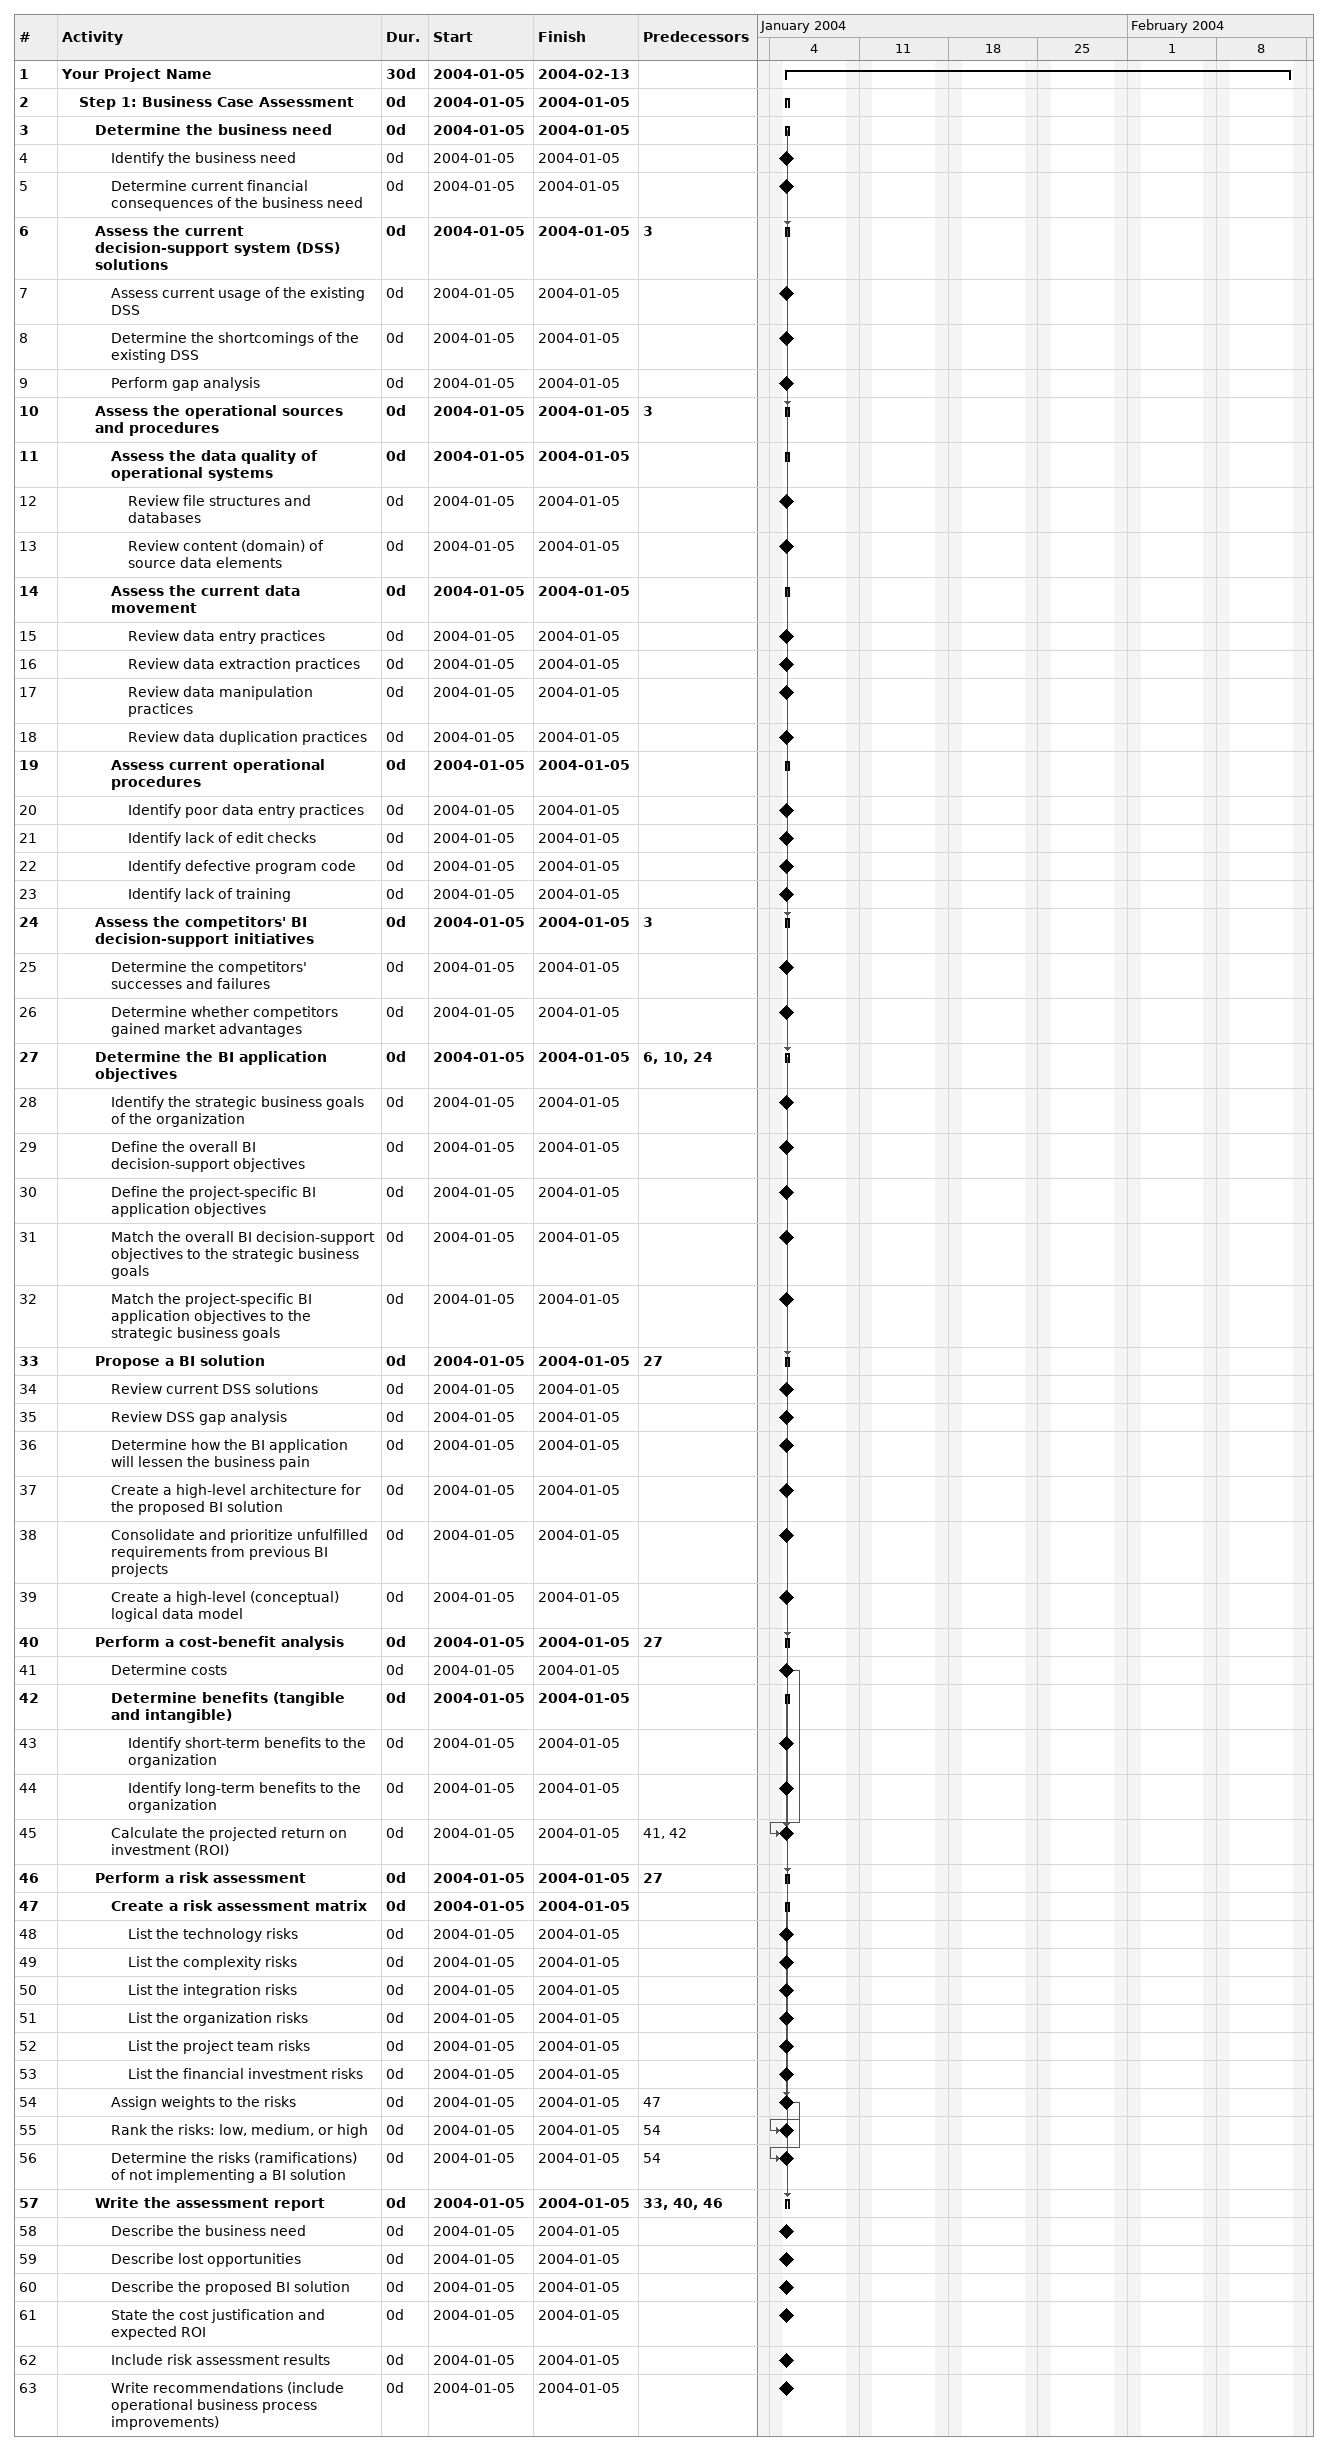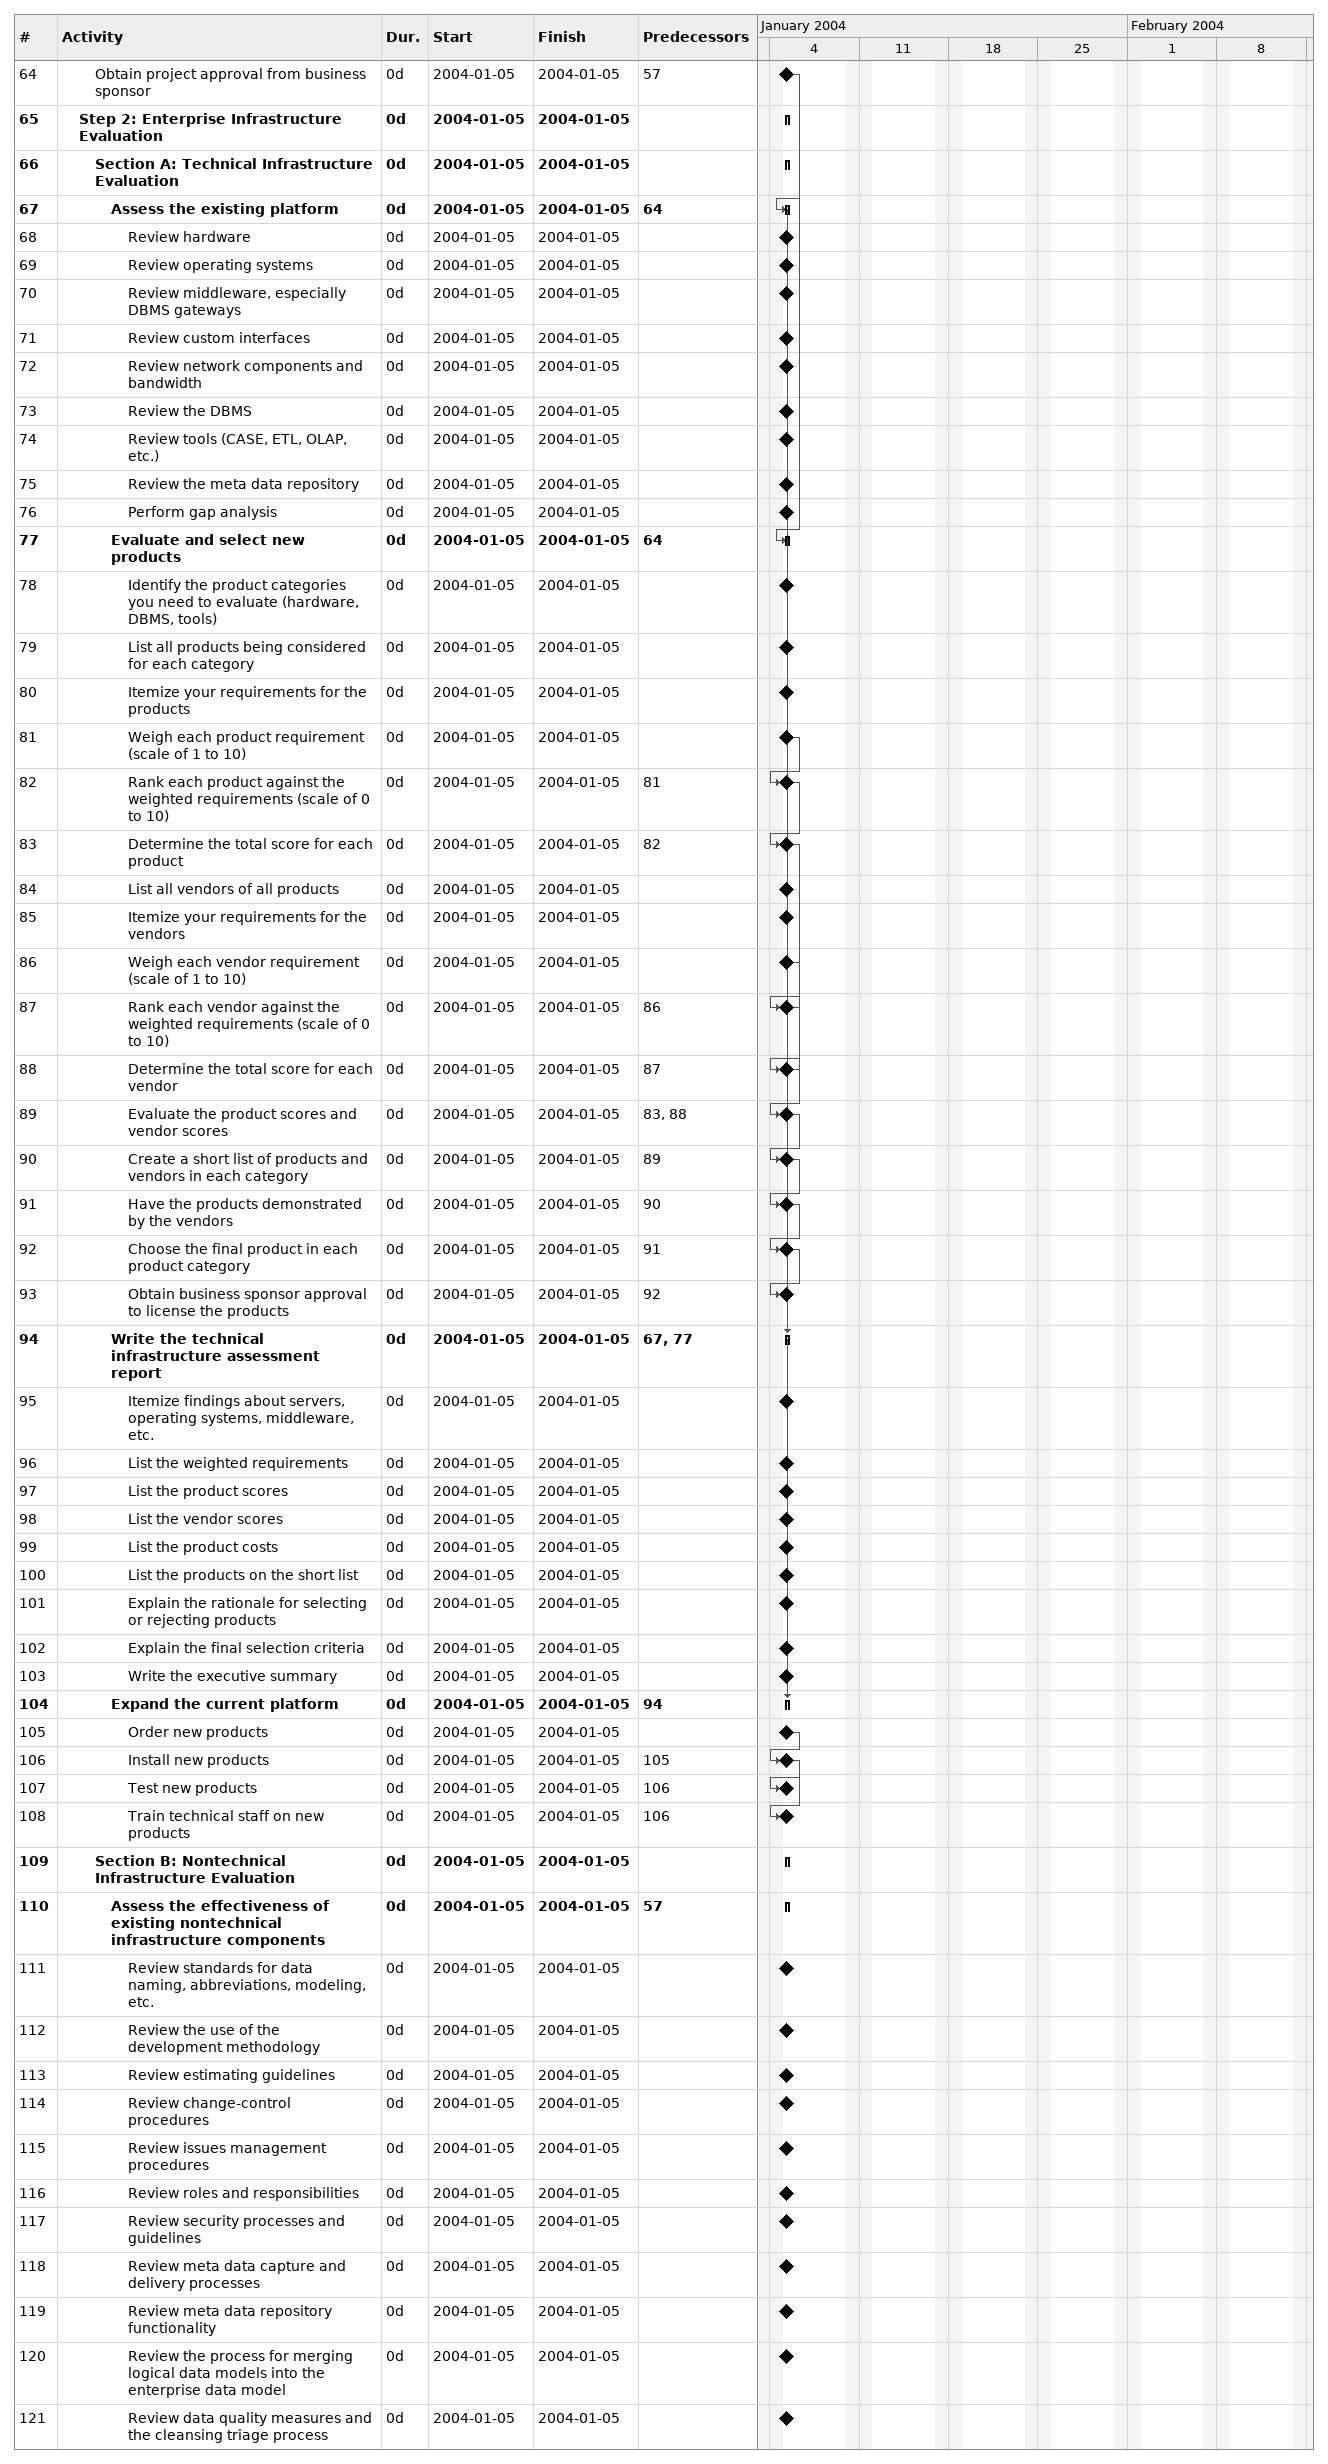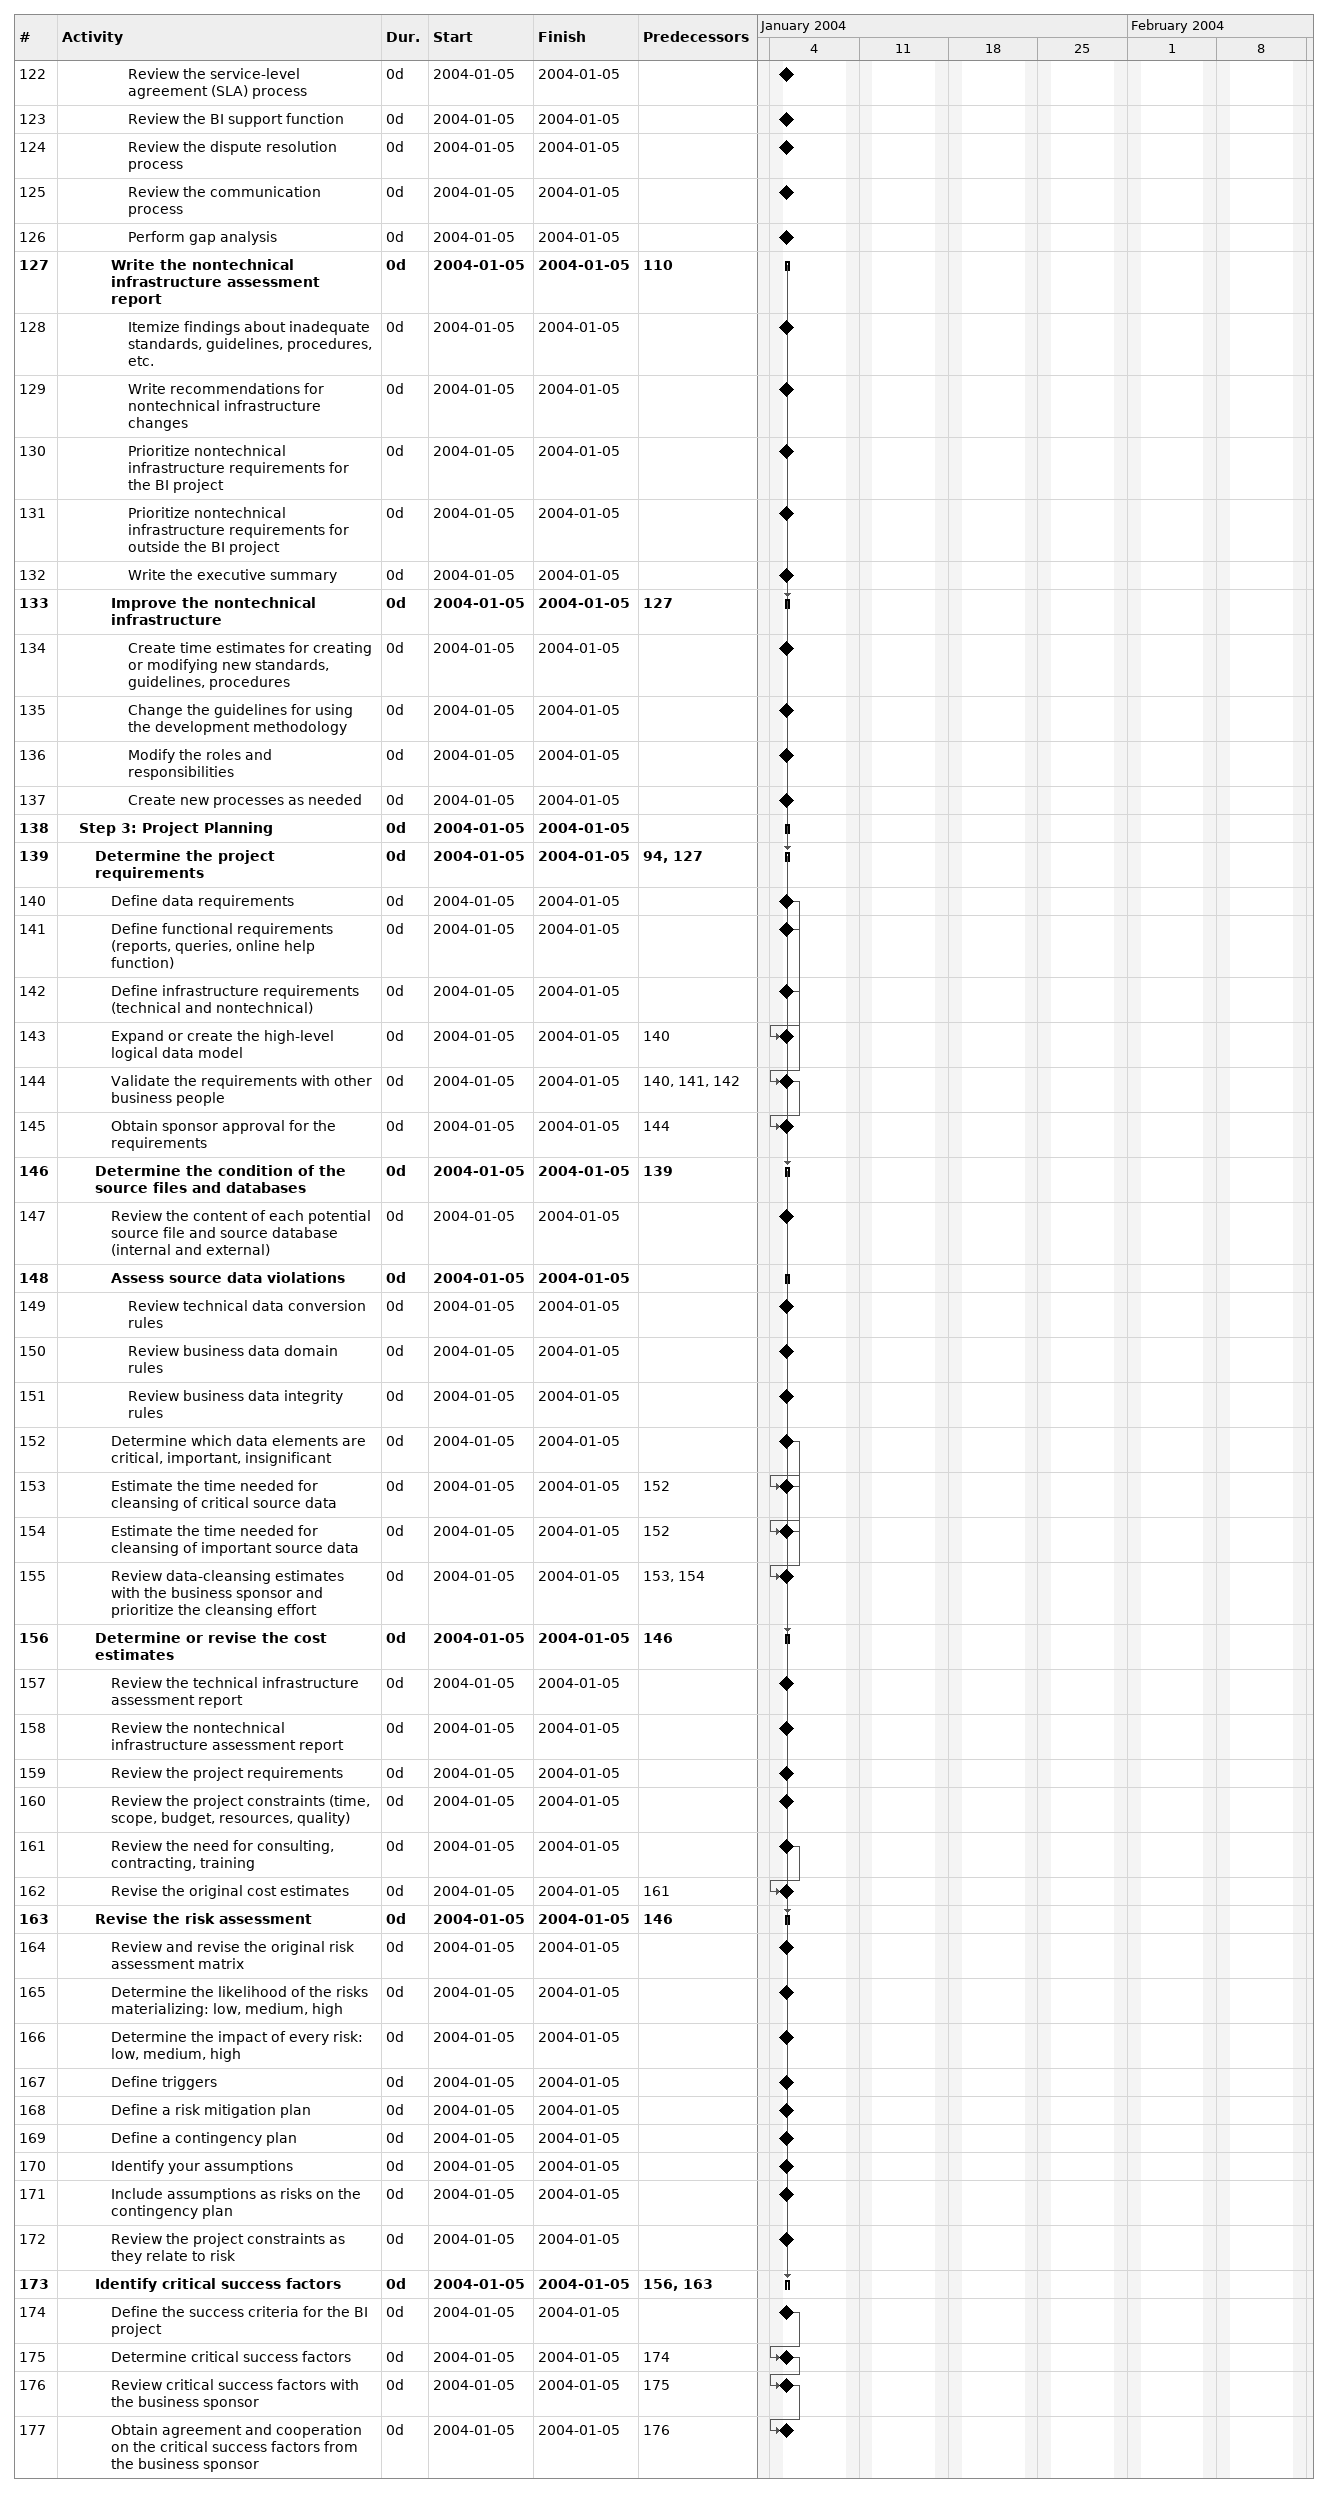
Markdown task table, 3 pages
| ID | Level | Task | Duration | Start | Finish | Predecessors |
|---|---|---|---|---|---|---|
| 1 | 1 | **Your Project Name** | 30d | 2004-01-05 | 2004-02-13 |  |
| 2 | 2 | **Step 1: Business Case Assessment** | 0d | 2004-01-05 | 2004-01-05 |  |
| 3 | 3 | **Determine the business need** | 0d | 2004-01-05 | 2004-01-05 |  |
| 4 | 4 | Identify the business need | 0d | 2004-01-05 | 2004-01-05 |  |
| 5 | 4 | Determine current financial consequences of the business need | 0d | 2004-01-05 | 2004-01-05 |  |
| 6 | 3 | **Assess the current decision-support system (DSS) solutions** | 0d | 2004-01-05 | 2004-01-05 | 3 |
| 7 | 4 | Assess current usage of the existing DSS | 0d | 2004-01-05 | 2004-01-05 |  |
| 8 | 4 | Determine the shortcomings of the existing DSS | 0d | 2004-01-05 | 2004-01-05 |  |
| 9 | 4 | Perform gap analysis | 0d | 2004-01-05 | 2004-01-05 |  |
| 10 | 3 | **Assess the operational sources and procedures** | 0d | 2004-01-05 | 2004-01-05 | 3 |
| 11 | 4 | **Assess the data quality of operational systems** | 0d | 2004-01-05 | 2004-01-05 |  |
| 12 | 5 | Review file structures and databases | 0d | 2004-01-05 | 2004-01-05 |  |
| 13 | 5 | Review content (domain) of source data elements | 0d | 2004-01-05 | 2004-01-05 |  |
| 14 | 4 | **Assess the current data movement** | 0d | 2004-01-05 | 2004-01-05 |  |
| 15 | 5 | Review data entry practices | 0d | 2004-01-05 | 2004-01-05 |  |
| 16 | 5 | Review data extraction practices | 0d | 2004-01-05 | 2004-01-05 |  |
| 17 | 5 | Review data manipulation practices | 0d | 2004-01-05 | 2004-01-05 |  |
| 18 | 5 | Review data duplication practices | 0d | 2004-01-05 | 2004-01-05 |  |
| 19 | 4 | **Assess current operational procedures** | 0d | 2004-01-05 | 2004-01-05 |  |
| 20 | 5 | Identify poor data entry practices | 0d | 2004-01-05 | 2004-01-05 |  |
| 21 | 5 | Identify lack of edit checks | 0d | 2004-01-05 | 2004-01-05 |  |
| 22 | 5 | Identify defective program code | 0d | 2004-01-05 | 2004-01-05 |  |
| 23 | 5 | Identify lack of training | 0d | 2004-01-05 | 2004-01-05 |  |
| 24 | 3 | **Assess the competitors' BI decision-support initiatives** | 0d | 2004-01-05 | 2004-01-05 | 3 |
| 25 | 4 | Determine the competitors' successes and failures | 0d | 2004-01-05 | 2004-01-05 |  |
| 26 | 4 | Determine whether competitors gained market advantages | 0d | 2004-01-05 | 2004-01-05 |  |
| 27 | 3 | **Determine the BI application objectives** | 0d | 2004-01-05 | 2004-01-05 | 6, 10, 24 |
| 28 | 4 | Identify the strategic business goals of the organization | 0d | 2004-01-05 | 2004-01-05 |  |
| 29 | 4 | Define the overall BI decision-support objectives | 0d | 2004-01-05 | 2004-01-05 |  |
| 30 | 4 | Define the project-specific BI application objectives | 0d | 2004-01-05 | 2004-01-05 |  |
| 31 | 4 | Match the overall BI decision-support objectives to the strategic business goals | 0d | 2004-01-05 | 2004-01-05 |  |
| 32 | 4 | Match the project-specific BI application objectives to the strategic business goals | 0d | 2004-01-05 | 2004-01-05 |  |
| 33 | 3 | **Propose a BI solution** | 0d | 2004-01-05 | 2004-01-05 | 27 |
| 34 | 4 | Review current DSS solutions | 0d | 2004-01-05 | 2004-01-05 |  |
| 35 | 4 | Review DSS gap analysis | 0d | 2004-01-05 | 2004-01-05 |  |
| 36 | 4 | Determine how the BI application will lessen the business pain | 0d | 2004-01-05 | 2004-01-05 |  |
| 37 | 4 | Create a high-level architecture for the proposed BI solution | 0d | 2004-01-05 | 2004-01-05 |  |
| 38 | 4 | Consolidate and prioritize unfulfilled requirements from previous BI projects | 0d | 2004-01-05 | 2004-01-05 |  |
| 39 | 4 | Create a high-level (conceptual) logical data model | 0d | 2004-01-05 | 2004-01-05 |  |
| 40 | 3 | **Perform a cost-benefit analysis** | 0d | 2004-01-05 | 2004-01-05 | 27 |
| 41 | 4 | Determine costs | 0d | 2004-01-05 | 2004-01-05 |  |
| 42 | 4 | **Determine benefits (tangible and intangible)** | 0d | 2004-01-05 | 2004-01-05 |  |
| 43 | 5 | Identify short-term benefits to the organization | 0d | 2004-01-05 | 2004-01-05 |  |
| 44 | 5 | Identify long-term benefits to the organization | 0d | 2004-01-05 | 2004-01-05 |  |
| 45 | 4 | Calculate the projected return on investment (ROI) | 0d | 2004-01-05 | 2004-01-05 | 41, 42 |
| 46 | 3 | **Perform a risk assessment** | 0d | 2004-01-05 | 2004-01-05 | 27 |
| 47 | 4 | **Create a risk assessment matrix** | 0d | 2004-01-05 | 2004-01-05 |  |
| 48 | 5 | List the technology risks | 0d | 2004-01-05 | 2004-01-05 |  |
| 49 | 5 | List the complexity risks | 0d | 2004-01-05 | 2004-01-05 |  |
| 50 | 5 | List the integration risks | 0d | 2004-01-05 | 2004-01-05 |  |
| 51 | 5 | List the organization risks | 0d | 2004-01-05 | 2004-01-05 |  |
| 52 | 5 | List the project team risks | 0d | 2004-01-05 | 2004-01-05 |  |
| 53 | 5 | List the financial investment risks | 0d | 2004-01-05 | 2004-01-05 |  |
| 54 | 4 | Assign weights to the risks | 0d | 2004-01-05 | 2004-01-05 | 47 |
| 55 | 4 | Rank the risks: low, medium, or high | 0d | 2004-01-05 | 2004-01-05 | 54 |
| 56 | 4 | Determine the risks (ramifications) of not implementing a BI solution | 0d | 2004-01-05 | 2004-01-05 | 54 |
| 57 | 3 | **Write the assessment report** | 0d | 2004-01-05 | 2004-01-05 | 33, 40, 46 |
| 58 | 4 | Describe the business need | 0d | 2004-01-05 | 2004-01-05 |  |
| 59 | 4 | Describe lost opportunities | 0d | 2004-01-05 | 2004-01-05 |  |
| 60 | 4 | Describe the proposed BI solution | 0d | 2004-01-05 | 2004-01-05 |  |
| 61 | 4 | State the cost justification and expected ROI | 0d | 2004-01-05 | 2004-01-05 |  |
| 62 | 4 | Include risk assessment results | 0d | 2004-01-05 | 2004-01-05 |  |
| 63 | 4 | Write recommendations (include operational business process improvements) | 0d | 2004-01-05 | 2004-01-05 |  |
| 64 | 3 | Obtain project approval from business sponsor | 0d | 2004-01-05 | 2004-01-05 | 57 |
| 65 | 2 | **Step 2: Enterprise Infrastructure Evaluation** | 0d | 2004-01-05 | 2004-01-05 |  |
| 66 | 3 | **Section A: Technical Infrastructure Evaluation** | 0d | 2004-01-05 | 2004-01-05 |  |
| 67 | 4 | **Assess the existing platform** | 0d | 2004-01-05 | 2004-01-05 | 64 |
| 68 | 5 | Review hardware | 0d | 2004-01-05 | 2004-01-05 |  |
| 69 | 5 | Review operating systems | 0d | 2004-01-05 | 2004-01-05 |  |
| 70 | 5 | Review middleware, especially DBMS gateways | 0d | 2004-01-05 | 2004-01-05 |  |
| 71 | 5 | Review custom interfaces | 0d | 2004-01-05 | 2004-01-05 |  |
| 72 | 5 | Review network components and bandwidth | 0d | 2004-01-05 | 2004-01-05 |  |
| 73 | 5 | Review the DBMS | 0d | 2004-01-05 | 2004-01-05 |  |
| 74 | 5 | Review tools (CASE, ETL, OLAP, etc.) | 0d | 2004-01-05 | 2004-01-05 |  |
| 75 | 5 | Review the meta data repository | 0d | 2004-01-05 | 2004-01-05 |  |
| 76 | 5 | Perform gap analysis | 0d | 2004-01-05 | 2004-01-05 |  |
| 77 | 4 | **Evaluate and select new products** | 0d | 2004-01-05 | 2004-01-05 | 64 |
| 78 | 5 | Identify the product categories you need to evaluate (hardware, DBMS, tools) | 0d | 2004-01-05 | 2004-01-05 |  |
| 79 | 5 | List all products being considered for each category | 0d | 2004-01-05 | 2004-01-05 |  |
| 80 | 5 | Itemize your requirements for the products | 0d | 2004-01-05 | 2004-01-05 |  |
| 81 | 5 | Weigh each product requirement (scale of 1 to 10) | 0d | 2004-01-05 | 2004-01-05 |  |
| 82 | 5 | Rank each product against the weighted requirements (scale of 0 to 10) | 0d | 2004-01-05 | 2004-01-05 | 81 |
| 83 | 5 | Determine the total score for each product | 0d | 2004-01-05 | 2004-01-05 | 82 |
| 84 | 5 | List all vendors of all products | 0d | 2004-01-05 | 2004-01-05 |  |
| 85 | 5 | Itemize your requirements for the vendors | 0d | 2004-01-05 | 2004-01-05 |  |
| 86 | 5 | Weigh each vendor requirement (scale of 1 to 10) | 0d | 2004-01-05 | 2004-01-05 |  |
| 87 | 5 | Rank each vendor against the weighted requirements (scale of 0 to 10) | 0d | 2004-01-05 | 2004-01-05 | 86 |
| 88 | 5 | Determine the total score for each vendor | 0d | 2004-01-05 | 2004-01-05 | 87 |
| 89 | 5 | Evaluate the product scores and vendor scores | 0d | 2004-01-05 | 2004-01-05 | 83, 88 |
| 90 | 5 | Create a short list of products and vendors in each category | 0d | 2004-01-05 | 2004-01-05 | 89 |
| 91 | 5 | Have the products demonstrated by the vendors | 0d | 2004-01-05 | 2004-01-05 | 90 |
| 92 | 5 | Choose the final product in each product category | 0d | 2004-01-05 | 2004-01-05 | 91 |
| 93 | 5 | Obtain business sponsor approval to license the products | 0d | 2004-01-05 | 2004-01-05 | 92 |
| 94 | 4 | **Write the technical infrastructure assessment report** | 0d | 2004-01-05 | 2004-01-05 | 67, 77 |
| 95 | 5 | Itemize findings about servers, operating systems, middleware, etc. | 0d | 2004-01-05 | 2004-01-05 |  |
| 96 | 5 | List the weighted requirements | 0d | 2004-01-05 | 2004-01-05 |  |
| 97 | 5 | List the product scores | 0d | 2004-01-05 | 2004-01-05 |  |
| 98 | 5 | List the vendor scores | 0d | 2004-01-05 | 2004-01-05 |  |
| 99 | 5 | List the product costs | 0d | 2004-01-05 | 2004-01-05 |  |
| 100 | 5 | List the products on the short list | 0d | 2004-01-05 | 2004-01-05 |  |
| 101 | 5 | Explain the rationale for selecting or rejecting products | 0d | 2004-01-05 | 2004-01-05 |  |
| 102 | 5 | Explain the final selection criteria | 0d | 2004-01-05 | 2004-01-05 |  |
| 103 | 5 | Write the executive summary | 0d | 2004-01-05 | 2004-01-05 |  |
| 104 | 4 | **Expand the current platform** | 0d | 2004-01-05 | 2004-01-05 | 94 |
| 105 | 5 | Order new products | 0d | 2004-01-05 | 2004-01-05 |  |
| 106 | 5 | Install new products | 0d | 2004-01-05 | 2004-01-05 | 105 |
| 107 | 5 | Test new products | 0d | 2004-01-05 | 2004-01-05 | 106 |
| 108 | 5 | Train technical staff on new products | 0d | 2004-01-05 | 2004-01-05 | 106 |
| 109 | 3 | **Section B: Nontechnical Infrastructure Evaluation** | 0d | 2004-01-05 | 2004-01-05 |  |
| 110 | 4 | **Assess the effectiveness of existing nontechnical infrastructure components** | 0d | 2004-01-05 | 2004-01-05 | 57 |
| 111 | 5 | Review standards for data naming, abbreviations, modeling, etc. | 0d | 2004-01-05 | 2004-01-05 |  |
| 112 | 5 | Review the use of the development methodology | 0d | 2004-01-05 | 2004-01-05 |  |
| 113 | 5 | Review estimating guidelines | 0d | 2004-01-05 | 2004-01-05 |  |
| 114 | 5 | Review change-control procedures | 0d | 2004-01-05 | 2004-01-05 |  |
| 115 | 5 | Review issues management procedures | 0d | 2004-01-05 | 2004-01-05 |  |
| 116 | 5 | Review roles and responsibilities | 0d | 2004-01-05 | 2004-01-05 |  |
| 117 | 5 | Review security processes and guidelines | 0d | 2004-01-05 | 2004-01-05 |  |
| 118 | 5 | Review meta data capture and delivery processes | 0d | 2004-01-05 | 2004-01-05 |  |
| 119 | 5 | Review meta data repository functionality | 0d | 2004-01-05 | 2004-01-05 |  |
| 120 | 5 | Review the process for merging logical data models into the enterprise data model | 0d | 2004-01-05 | 2004-01-05 |  |
| 121 | 5 | Review data quality measures and the cleansing triage process | 0d | 2004-01-05 | 2004-01-05 |  |
| 122 | 5 | Review the service-level agreement (SLA) process | 0d | 2004-01-05 | 2004-01-05 |  |
| 123 | 5 | Review the BI support function | 0d | 2004-01-05 | 2004-01-05 |  |
| 124 | 5 | Review the dispute resolution process | 0d | 2004-01-05 | 2004-01-05 |  |
| 125 | 5 | Review the communication process | 0d | 2004-01-05 | 2004-01-05 |  |
| 126 | 5 | Perform gap analysis | 0d | 2004-01-05 | 2004-01-05 |  |
| 127 | 4 | **Write the nontechnical infrastructure assessment report** | 0d | 2004-01-05 | 2004-01-05 | 110 |
| 128 | 5 | Itemize findings about inadequate standards, guidelines, procedures, etc. | 0d | 2004-01-05 | 2004-01-05 |  |
| 129 | 5 | Write recommendations for nontechnical infrastructure changes | 0d | 2004-01-05 | 2004-01-05 |  |
| 130 | 5 | Prioritize nontechnical infrastructure requirements for the BI project | 0d | 2004-01-05 | 2004-01-05 |  |
| 131 | 5 | Prioritize nontechnical infrastructure requirements for outside the BI project | 0d | 2004-01-05 | 2004-01-05 |  |
| 132 | 5 | Write the executive summary | 0d | 2004-01-05 | 2004-01-05 |  |
| 133 | 4 | **Improve the nontechnical infrastructure** | 0d | 2004-01-05 | 2004-01-05 | 127 |
| 134 | 5 | Create time estimates for creating or modifying new standards, guidelines, procedures | 0d | 2004-01-05 | 2004-01-05 |  |
| 135 | 5 | Change the guidelines for using the development methodology | 0d | 2004-01-05 | 2004-01-05 |  |
| 136 | 5 | Modify the roles and responsibilities | 0d | 2004-01-05 | 2004-01-05 |  |
| 137 | 5 | Create new processes as needed | 0d | 2004-01-05 | 2004-01-05 |  |
| 138 | 2 | **Step 3: Project Planning** | 0d | 2004-01-05 | 2004-01-05 |  |
| 139 | 3 | **Determine the project requirements** | 0d | 2004-01-05 | 2004-01-05 | 94, 127 |
| 140 | 4 | Define data requirements | 0d | 2004-01-05 | 2004-01-05 |  |
| 141 | 4 | Define functional requirements (reports, queries, online help function) | 0d | 2004-01-05 | 2004-01-05 |  |
| 142 | 4 | Define infrastructure requirements (technical and nontechnical) | 0d | 2004-01-05 | 2004-01-05 |  |
| 143 | 4 | Expand or create the high-level logical data model | 0d | 2004-01-05 | 2004-01-05 | 140 |
| 144 | 4 | Validate the requirements with other business people | 0d | 2004-01-05 | 2004-01-05 | 140, 141, 142 |
| 145 | 4 | Obtain sponsor approval for the requirements | 0d | 2004-01-05 | 2004-01-05 | 144 |
| 146 | 3 | **Determine the condition of the source files and databases** | 0d | 2004-01-05 | 2004-01-05 | 139 |
| 147 | 4 | Review the content of each potential source file and source database (internal and external) | 0d | 2004-01-05 | 2004-01-05 |  |
| 148 | 4 | **Assess source data violations** | 0d | 2004-01-05 | 2004-01-05 |  |
| 149 | 5 | Review technical data conversion rules | 0d | 2004-01-05 | 2004-01-05 |  |
| 150 | 5 | Review business data domain rules | 0d | 2004-01-05 | 2004-01-05 |  |
| 151 | 5 | Review business data integrity rules | 0d | 2004-01-05 | 2004-01-05 |  |
| 152 | 4 | Determine which data elements are critical, important, insignificant | 0d | 2004-01-05 | 2004-01-05 |  |
| 153 | 4 | Estimate the time needed for cleansing of critical source data | 0d | 2004-01-05 | 2004-01-05 | 152 |
| 154 | 4 | Estimate the time needed for cleansing of important source data | 0d | 2004-01-05 | 2004-01-05 | 152 |
| 155 | 4 | Review data-cleansing estimates with the business sponsor and prioritize the cleansing effort | 0d | 2004-01-05 | 2004-01-05 | 153, 154 |
| 156 | 3 | **Determine or revise the cost estimates** | 0d | 2004-01-05 | 2004-01-05 | 146 |
| 157 | 4 | Review the technical infrastructure assessment report | 0d | 2004-01-05 | 2004-01-05 |  |
| 158 | 4 | Review the nontechnical infrastructure assessment report | 0d | 2004-01-05 | 2004-01-05 |  |
| 159 | 4 | Review the project requirements | 0d | 2004-01-05 | 2004-01-05 |  |
| 160 | 4 | Review the project constraints (time, scope, budget, resources, quality) | 0d | 2004-01-05 | 2004-01-05 |  |
| 161 | 4 | Review the need for consulting, contracting, training | 0d | 2004-01-05 | 2004-01-05 |  |
| 162 | 4 | Revise the original cost estimates | 0d | 2004-01-05 | 2004-01-05 | 161 |
| 163 | 3 | **Revise the risk assessment** | 0d | 2004-01-05 | 2004-01-05 | 146 |
| 164 | 4 | Review and revise the original risk assessment matrix | 0d | 2004-01-05 | 2004-01-05 |  |
| 165 | 4 | Determine the likelihood of the risks materializing: low, medium, high | 0d | 2004-01-05 | 2004-01-05 |  |
| 166 | 4 | Determine the impact of every risk: low, medium, high | 0d | 2004-01-05 | 2004-01-05 |  |
| 167 | 4 | Define triggers | 0d | 2004-01-05 | 2004-01-05 |  |
| 168 | 4 | Define a risk mitigation plan | 0d | 2004-01-05 | 2004-01-05 |  |
| 169 | 4 | Define a contingency plan | 0d | 2004-01-05 | 2004-01-05 |  |
| 170 | 4 | Identify your assumptions | 0d | 2004-01-05 | 2004-01-05 |  |
| 171 | 4 | Include assumptions as risks on the contingency plan | 0d | 2004-01-05 | 2004-01-05 |  |
| 172 | 4 | Review the project constraints as they relate to risk | 0d | 2004-01-05 | 2004-01-05 |  |
| 173 | 3 | **Identify critical success factors** | 0d | 2004-01-05 | 2004-01-05 | 156, 163 |
| 174 | 4 | Define the success criteria for the BI project | 0d | 2004-01-05 | 2004-01-05 |  |
| 175 | 4 | Determine critical success factors | 0d | 2004-01-05 | 2004-01-05 | 174 |
| 176 | 4 | Review critical success factors with the business sponsor | 0d | 2004-01-05 | 2004-01-05 | 175 |
| 177 | 4 | Obtain agreement and cooperation on the critical success factors from the business sponsor | 0d | 2004-01-05 | 2004-01-05 | 176 |
